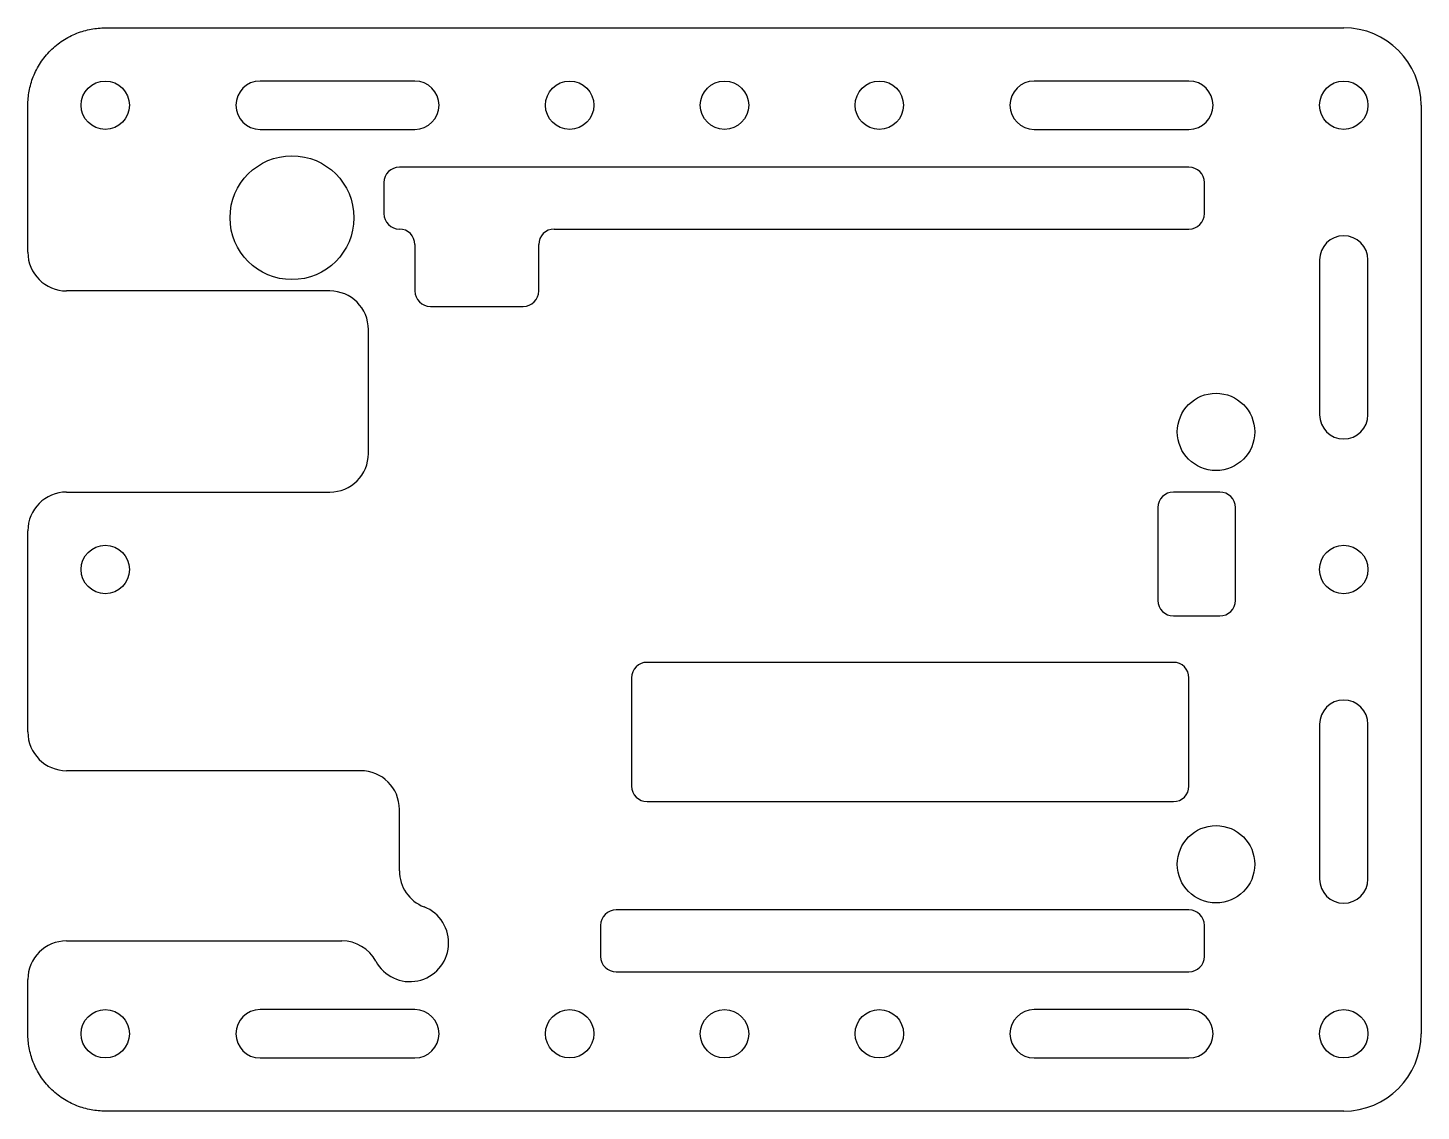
# Model space of a CAD drawing. Header units: millimetres. Extents: x -117.2 to -27.2, y -61.6 to 8.4.
import ezdxf

# ---------------------------------------------------------------- set-up
doc = ezdxf.new("R2010")
doc.units = ezdxf.units.MM
doc.header["$MEASUREMENT"] = 0
doc.layers.add('____', color=7, linetype='Continuous', true_color=0x000000)

msp = doc.modelspace()

# ---------------------------------------------------------------- linework, layer by layer
at = {"layer": '____'}
for p, q in [((-112.184, 8.436, 16), (-32.184, 8.436, 16)), ((-117.184, -6.064, 16), (-117.184, 3.436, 16)), ((-27.184, 3.436, 16), (-27.184, -56.564, 16)), ((-102.184, 1.873, 16), (-92.184, 1.873, 16)), ((-52.184, 1.873, 16), (-42.184, 1.873, 16)), ((-42.184, -0.564, 16), (-93.184, -0.564, 16)), ((-94.184, -1.564, 16), (-94.184, -3.564, 16)), ((-41.184, -3.564, 16), (-41.184, -1.564, 16)), ((-83.184, -4.564, 16), (-42.184, -4.564, 16)), ((-92.184, -5.564, 16), (-92.184, -8.564, 16)), ((-84.184, -8.564, 16), (-84.184, -5.564, 16)), ((-30.621, -16.564, 16), (-30.621, -6.564, 16)), ((-100.184, -8.564, 16), (-114.684, -8.564, 16)), ((-97.684, -8.564, 16), (-100.184, -8.564, 16)), ((-91.184, -9.564, 16), (-85.184, -9.564, 16)), ((-95.184, -13.564, 16), (-95.184, -11.064, 16)), ((-95.184, -19.064, 16), (-95.184, -13.564, 16)), ((-114.684, -21.564, 16), (-97.684, -21.564, 16)), ((-40.184, -21.564, 16), (-43.184, -21.564, 16)), ((-44.184, -22.564, 16), (-44.184, -28.564, 16)), ((-39.184, -28.564, 16), (-39.184, -22.564, 16)), ((-117.184, -37.064, 16), (-117.184, -24.064, 16)), ((-43.184, -29.564, 16), (-40.184, -29.564, 16)), ((-43.184, -32.564, 16), (-77.184, -32.564, 16)), ((-78.184, -33.564, 16), (-78.184, -40.564, 16)), ((-42.184, -40.564, 16), (-42.184, -33.564, 16)), ((-95.684, -39.564, 16), (-114.684, -39.564, 16)), ((-93.184, -46.037, 16), (-93.184, -42.064, 16)), ((-77.184, -41.564, 16), (-43.184, -41.564, 16)), ((-42.184, -48.564, 16), (-79.184, -48.564, 16)), ((-80.184, -49.564, 16), (-80.184, -51.564, 16)), ((-41.184, -51.564, 16), (-41.184, -49.564, 16)), ((-114.684, -50.564, 16), (-96.906, -50.564, 16)), ((-117.184, -56.564, 16), (-117.184, -53.064, 16)), ((-79.184, -52.564, 16), (-42.184, -52.564, 16)), ((-102.184, -58.127, 16), (-92.184, -58.127, 16)), ((-52.184, -58.127, 16), (-42.184, -58.127, 16)), ((-32.184, -61.564, 16), (-112.184, -61.564, 16))]:
    msp.add_line(p, q, dxfattribs=at)
for centre, radius in [((-112.184, 3.436, 16), 1.562), ((-82.184, 3.436, 16), 1.562), ((-72.184, 3.436, 16), 1.562), ((-62.184, 3.436, 16), 1.562), ((-32.184, 3.436, 16), 1.562), ((-100.123, -3.831, 16), 4), ((-40.433, -17.674, 16), 2.5), ((-112.184, -26.564, 16), 1.562), ((-32.184, -26.564, 16), 1.563), ((-40.433, -45.614, 16), 2.5), ((-112.184, -56.564, 16), 1.562), ((-82.184, -56.564, 16), 1.562), ((-72.184, -56.564, 16), 1.562), ((-62.184, -56.564, 16), 1.563), ((-32.184, -56.564, 16), 1.562)]:
    msp.add_circle(centre, radius, dxfattribs=at)
for centre, radius, start, end in [((-32.184, 3.436, 16), 5, 360, 90), ((-93.184, -1.564, 16), 1, 90, 180), ((-42.184, -1.564, 16), 1, 360, 90), ((-93.184, -3.564, 16), 1, 180, 270), ((-42.184, -3.564, 16), 1, 270, 360), ((-93.184, -5.564, 16), 1, 360, 90), ((-83.184, -5.564, 16), 1, 90, 180), ((-114.684, -6.064, 16), 2.5, 180, 270), ((-97.684, -11.064, 16), 2.5, 360, 90), ((-91.184, -8.564, 16), 1, 180, 270), ((-85.184, -8.564, 16), 1, 270, 0), ((-97.684, -19.064, 16), 2.5, 270, 360), ((-114.684, -24.064, 16), 2.5, 90, 180), ((-43.184, -22.564, 16), 1, 90, 180), ((-40.184, -22.564, 16), 1, 360, 90), ((-43.184, -28.564, 16), 1, 180, 270), ((-40.184, -28.564, 16), 1, 270, 0), ((-77.184, -33.564, 16), 1, 90, 180), ((-43.184, -33.564, 16), 1, 360, 90), ((-114.684, -37.064, 16), 2.5, 180, 270), ((-95.684, -42.064, 16), 2.5, 360, 90), ((-77.184, -40.564, 16), 1, 180, 270), ((-43.184, -40.564, 16), 1, 270, 360), ((-90.684, -46.037, 16), 2.5, 180, 248.65641), ((-92.503, -50.694, 16), 2.5, 208.29426, 68.65641), ((-79.184, -49.564, 16), 1, 90, 180), ((-42.184, -49.564, 16), 1, 0, 90), ((-114.684, -53.064, 16), 2.5, 90, 180), ((-96.906, -53.064, 16), 2.5, 28.29426, 90), ((-79.184, -51.564, 16), 1, 180, 270), ((-42.184, -51.564, 16), 1, 270, 360), ((-32.184, -56.564, 16), 5, 270, 0)]:
    msp.add_arc(centre, radius, start, end, dxfattribs=at)
for points, weights in [([(-117.184, 3.436, 16), (-117.184, 8.436, 16), (-112.184, 8.436, 16)], [1, 0.707106851018, 0.999999860338]), ([(-112.184, -61.564, 16), (-117.184, -61.564, 16), (-117.184, -56.564, 16)], [0.999999860338, 0.707106851018, 1])]:
    msp.add_rational_spline(points, weights, degree=2, dxfattribs=at)
for points, knots in [([(-102.184, 4.998, 16), (-103.047, 4.998, 16), (-103.746, 4.298, 16), (-103.746, 3.436, 16), (-103.746, 2.573, 16), (-103.046, 1.873, 16), (-102.184, 1.873, 16)], [1327.2466665, 1327.2466665, 1327.2466665, 1327.2466665, 1327.564662, 1327.564662, 1327.564662, 1327.8826874, 1327.8826874, 1327.8826874, 1327.8826874]), ([(-92.184, 1.873, 16), (-91.321, 1.873, 16), (-90.621, 2.573, 16), (-90.621, 3.436, 16), (-90.621, 4.298, 16), (-91.321, 4.998, 16), (-92.184, 4.998, 16)], [1325.5802338, 1325.5802338, 1325.5802338, 1325.5802338, 1325.9135672, 1325.9135672, 1325.9135672, 1326.2469005, 1326.2469005, 1326.2469005, 1326.2469005]), ([(-52.184, 4.998, 16), (-53.047, 4.998, 16), (-53.746, 4.298, 16), (-53.746, 3.436, 16), (-53.746, 2.573, 16), (-53.046, 1.873, 16), (-52.184, 1.873, 16)], [1342.98539, 1342.98539, 1342.98539, 1342.98539, 1343.3635116, 1343.3635116, 1343.3635116, 1343.7416688, 1343.7416688, 1343.7416688, 1343.7416688]), ([(-42.184, 1.873, 16), (-41.321, 1.873, 16), (-40.621, 2.573, 16), (-40.621, 3.436, 16), (-40.621, 4.298, 16), (-41.321, 4.998, 16), (-42.184, 4.998, 16)], [1341.3189573, 1341.3189573, 1341.3189573, 1341.3189573, 1341.6522906, 1341.6522906, 1341.6522906, 1341.985624, 1341.985624, 1341.985624, 1341.985624]), ([(-30.621, -6.564, 16), (-30.621, -5.702, 16), (-31.321, -5.002, 16), (-32.184, -5.002, 16), (-33.046, -5.002, 16), (-33.746, -5.702, 16), (-33.746, -6.564, 16)], [1333.5626785, 1333.5626785, 1333.5626785, 1333.5626785, 1333.9396524, 1333.9396524, 1333.9396524, 1334.3166262, 1334.3166262, 1334.3166262, 1334.3166262]), ([(-33.746, -16.564, 16), (-33.746, -17.427, 16), (-33.046, -18.127, 16), (-32.184, -18.127, 16), (-31.321, -18.127, 16), (-30.621, -17.427, 16), (-30.621, -16.564, 16)], [1335.3166262, 1335.3166262, 1335.3166262, 1335.3166262, 1335.6499596, 1335.6499596, 1335.6499596, 1335.9832929, 1335.9832929, 1335.9832929, 1335.9832929]), ([(-30.621, -36.564, 16), (-30.621, -35.702, 16), (-31.321, -35.002, 16), (-32.184, -35.002, 16), (-33.046, -35.002, 16), (-33.746, -35.702, 16), (-33.746, -36.564, 16)], [1329.709926, 1329.709926, 1329.709926, 1329.709926, 1330.0868998, 1330.0868998, 1330.0868998, 1330.4638737, 1330.4638737, 1330.4638737, 1330.4638737]), ([(-33.746, -46.564, 16), (-33.746, -47.427, 16), (-33.046, -48.127, 16), (-32.184, -48.127, 16), (-31.321, -48.127, 16), (-30.621, -47.427, 16), (-30.621, -46.564, 16)], [1331.4638737, 1331.4638737, 1331.4638737, 1331.4638737, 1331.7972071, 1331.7972071, 1331.7972071, 1332.1305404, 1332.1305404, 1332.1305404, 1332.1305404]), ([(-102.184, -55.002, 16), (-103.047, -55.002, 16), (-103.746, -55.702, 16), (-103.746, -56.564, 16), (-103.746, -57.427, 16), (-103.046, -58.127, 16), (-102.184, -58.127, 16)], [1323.5259371, 1323.5259371, 1323.5259371, 1323.5259371, 1323.9040588, 1323.9040588, 1323.9040588, 1324.282216, 1324.282216, 1324.282216, 1324.282216]), ([(-92.184, -58.127, 16), (-91.321, -58.127, 16), (-90.621, -57.427, 16), (-90.621, -56.564, 16), (-90.621, -55.702, 16), (-91.321, -55.002, 16), (-92.184, -55.002, 16)], [1321.8595045, 1321.8595045, 1321.8595045, 1321.8595045, 1322.1928378, 1322.1928378, 1322.1928378, 1322.5261711, 1322.5261711, 1322.5261711, 1322.5261711]), ([(-52.184, -55.002, 16), (-53.047, -55.002, 16), (-53.746, -55.702, 16), (-53.746, -56.564, 16), (-53.746, -57.427, 16), (-53.046, -58.127, 16), (-52.184, -58.127, 16)], [1338.98539, 1338.98539, 1338.98539, 1338.98539, 1339.3635116, 1339.3635116, 1339.3635116, 1339.7416688, 1339.7416688, 1339.7416688, 1339.7416688]), ([(-42.184, -58.127, 16), (-41.321, -58.127, 16), (-40.621, -57.427, 16), (-40.621, -56.564, 16), (-40.621, -55.702, 16), (-41.321, -55.002, 16), (-42.184, -55.002, 16)], [1337.3189573, 1337.3189573, 1337.3189573, 1337.3189573, 1337.6522906, 1337.6522906, 1337.6522906, 1337.985624, 1337.985624, 1337.985624, 1337.985624])]:
    msp.add_open_spline(points, degree=3, knots=knots, dxfattribs=at)
for points in [[(-92.184, 4.998, 16), (-92.184, 4.998, 16), (-102.153, 4.998, 16), (-102.184, 4.998, 16)], [(-42.184, 4.998, 16), (-42.184, 4.998, 16), (-52.153, 4.998, 16), (-52.184, 4.998, 16)], [(-33.746, -6.564, 16), (-33.746, -6.564, 16), (-33.746, -16.562, 16), (-33.746, -16.564, 16)], [(-33.746, -36.564, 16), (-33.746, -36.564, 16), (-33.746, -46.562, 16), (-33.746, -46.564, 16)], [(-30.621, -46.564, 16), (-30.621, -46.564, 16), (-30.621, -36.601, 16), (-30.621, -36.564, 16)], [(-92.184, -55.002, 16), (-92.184, -55.002, 16), (-102.153, -55.002, 16), (-102.184, -55.002, 16)], [(-42.184, -55.002, 16), (-42.184, -55.002, 16), (-52.153, -55.002, 16), (-52.184, -55.002, 16)]]:
    msp.add_open_spline(points, degree=3, dxfattribs=at)

doc.saveas('drawing.dxf')
